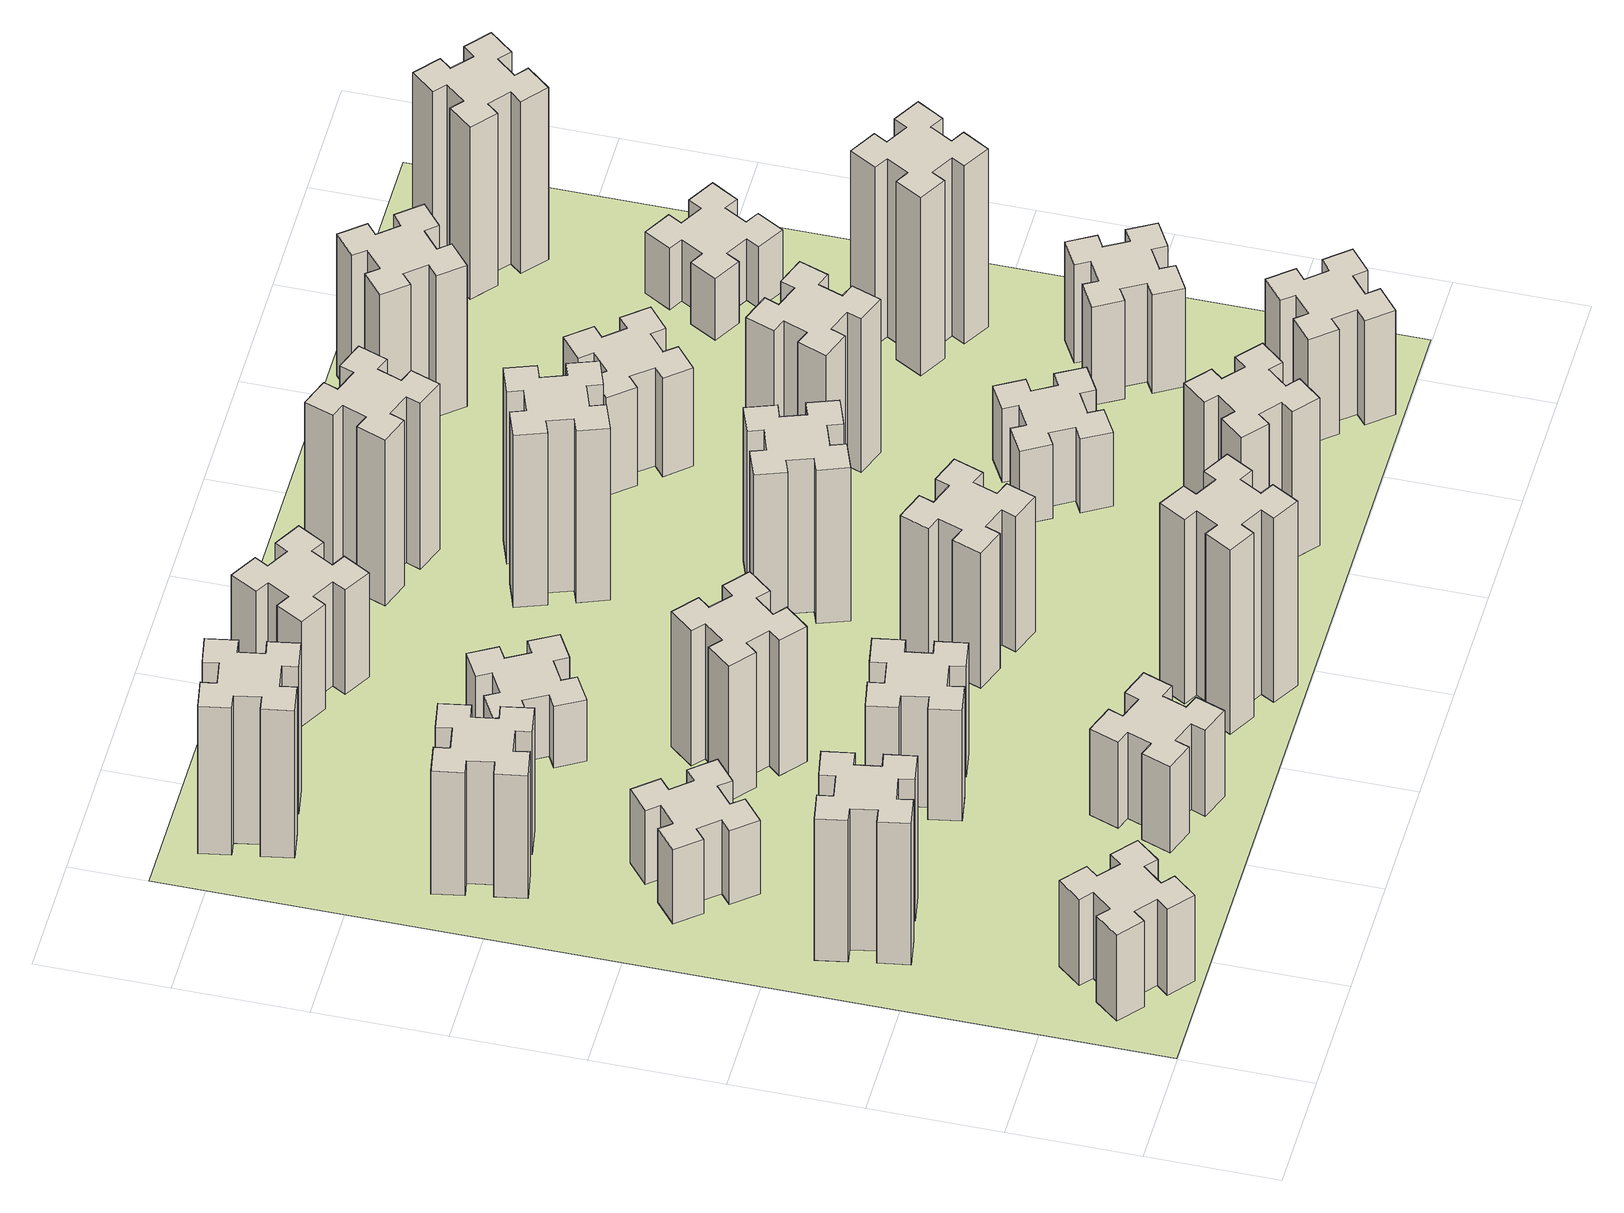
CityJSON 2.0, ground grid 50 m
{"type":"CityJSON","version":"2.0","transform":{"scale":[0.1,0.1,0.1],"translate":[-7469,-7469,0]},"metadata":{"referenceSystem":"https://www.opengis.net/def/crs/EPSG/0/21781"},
"CityObjects":{
"building1":{"type":"Building","attributes":{"class":"1000","function":"1000","usage":"1000","yearOfConstruction":2016,"roofType":"1000","measuredHeight":42,"storeysAboveGround":30,"storeysBelowGround":0},"geometry":[{"type":"Solid","lod":"1","boundaries":[[[[0,1,2,3,4,5,6,7,8,9,10,11,12,13,14,15,16,17,18,19]],[[17,16,20,21]],[[16,15,22,20]],[[15,14,23,22]],[[14,13,24,23]],[[13,12,25,24]],[[12,11,26,25]],[[11,10,27,26]],[[10,9,28,27]],[[9,8,29,28]],[[8,7,30,29]],[[7,6,31,30]],[[6,5,32,31]],[[5,4,33,32]],[[4,3,34,33]],[[3,2,35,34]],[[2,1,36,35]],[[1,0,37,36]],[[0,19,38,37]],[[19,18,39,38]],[[18,17,21,39]],[[24,25,26,27,28,29,30,31,32,33,34,35,36,37,38,39,21,20,22,23]]]]}]},
"building2":{"type":"Building","attributes":{"class":"1000","function":"1000","usage":"1000","yearOfConstruction":2016,"roofType":"1000","measuredHeight":69,"storeysAboveGround":30,"storeysBelowGround":0},"geometry":[{"type":"Solid","lod":"1","boundaries":[[[[40,41,42,43,44,45,46,47,48,49,50,51,52,53,54,55,56,57,58,59]],[[57,56,60,61]],[[56,55,62,60]],[[55,54,63,62]],[[54,53,64,63]],[[53,52,65,64]],[[52,51,66,65]],[[51,50,67,66]],[[50,49,68,67]],[[49,48,69,68]],[[48,47,70,69]],[[47,46,71,70]],[[46,45,72,71]],[[45,44,73,72]],[[44,43,74,73]],[[43,42,75,74]],[[42,41,76,75]],[[41,40,77,76]],[[40,59,78,77]],[[59,58,79,78]],[[58,57,61,79]],[[64,65,66,67,68,69,70,71,72,73,74,75,76,77,78,79,61,60,62,63]]]]}]},
"building3":{"type":"Building","attributes":{"class":"1000","function":"1000","usage":"1000","yearOfConstruction":2016,"roofType":"1000","measuredHeight":36,"storeysAboveGround":30,"storeysBelowGround":0},"geometry":[{"type":"Solid","lod":"1","boundaries":[[[[80,81,82,83,84,85,86,87,88,89,90,91,92,93,94,95,96,97,98,99]],[[97,96,100,101]],[[96,95,102,100]],[[95,94,103,102]],[[94,93,104,103]],[[93,92,105,104]],[[92,91,106,105]],[[91,90,107,106]],[[90,89,108,107]],[[89,88,109,108]],[[88,87,110,109]],[[87,86,111,110]],[[86,85,112,111]],[[85,84,113,112]],[[84,83,114,113]],[[83,82,115,114]],[[82,81,116,115]],[[81,80,117,116]],[[80,99,118,117]],[[99,98,119,118]],[[98,97,101,119]],[[104,105,106,107,108,109,110,111,112,113,114,115,116,117,118,119,101,100,102,103]]]]}]},
"building4":{"type":"Building","attributes":{"class":"1000","function":"1000","usage":"1000","yearOfConstruction":2016,"roofType":"1000","measuredHeight":60,"storeysAboveGround":30,"storeysBelowGround":0},"geometry":[{"type":"Solid","lod":"1","boundaries":[[[[120,121,122,123,124,125,126,127,128,129,130,131,132,133,134,135,136,137,138,139]],[[137,136,140,141]],[[136,135,142,140]],[[135,134,143,142]],[[134,133,144,143]],[[133,132,145,144]],[[132,131,146,145]],[[131,130,147,146]],[[130,129,148,147]],[[129,128,149,148]],[[128,127,150,149]],[[127,126,151,150]],[[126,125,152,151]],[[125,124,153,152]],[[124,123,154,153]],[[123,122,155,154]],[[122,121,156,155]],[[121,120,157,156]],[[120,139,158,157]],[[139,138,159,158]],[[138,137,141,159]],[[144,145,146,147,148,149,150,151,152,153,154,155,156,157,158,159,141,140,142,143]]]]}]},
"building5":{"type":"Building","attributes":{"class":"1000","function":"1000","usage":"1000","yearOfConstruction":2016,"roofType":"1000","measuredHeight":42,"storeysAboveGround":30,"storeysBelowGround":0},"geometry":[{"type":"Solid","lod":"1","boundaries":[[[[160,161,162,163,164,165,166,167,168,169,170,171,172,173,174,175,176,177,178,179]],[[177,176,180,181]],[[176,175,182,180]],[[175,174,183,182]],[[174,173,184,183]],[[173,172,185,184]],[[172,171,186,185]],[[171,170,187,186]],[[170,169,188,187]],[[169,168,189,188]],[[168,167,190,189]],[[167,166,191,190]],[[166,165,192,191]],[[165,164,193,192]],[[164,163,194,193]],[[163,162,195,194]],[[162,161,196,195]],[[161,160,197,196]],[[160,179,198,197]],[[179,178,199,198]],[[178,177,181,199]],[[184,185,186,187,188,189,190,191,192,193,194,195,196,197,198,199,181,180,182,183]]]]}]},
"building6":{"type":"Building","attributes":{"class":"1000","function":"1000","usage":"1000","yearOfConstruction":2016,"roofType":"1000","measuredHeight":72,"storeysAboveGround":30,"storeysBelowGround":0},"geometry":[{"type":"Solid","lod":"1","boundaries":[[[[200,201,202,203,204,205,206,207,208,209,210,211,212,213,214,215,216,217,218,219]],[[217,216,220,221]],[[216,215,222,220]],[[215,214,223,222]],[[214,213,224,223]],[[213,212,225,224]],[[212,211,226,225]],[[211,210,227,226]],[[210,209,228,227]],[[209,208,229,228]],[[208,207,230,229]],[[207,206,231,230]],[[206,205,232,231]],[[205,204,233,232]],[[204,203,234,233]],[[203,202,235,234]],[[202,201,236,235]],[[201,200,237,236]],[[200,219,238,237]],[[219,218,239,238]],[[218,217,221,239]],[[224,225,226,227,228,229,230,231,232,233,234,235,236,237,238,239,221,220,222,223]]]]}]},
"building7":{"type":"Building","attributes":{"class":"1000","function":"1000","usage":"1000","yearOfConstruction":2016,"roofType":"1000","measuredHeight":54,"storeysAboveGround":30,"storeysBelowGround":0},"geometry":[{"type":"Solid","lod":"1","boundaries":[[[[240,241,242,243,244,245,246,247,248,249,250,251,252,253,254,255,256,257,258,259]],[[257,256,260,261]],[[256,255,262,260]],[[255,254,263,262]],[[254,253,264,263]],[[253,252,265,264]],[[252,251,266,265]],[[251,250,267,266]],[[250,249,268,267]],[[249,248,269,268]],[[248,247,270,269]],[[247,246,271,270]],[[246,245,272,271]],[[245,244,273,272]],[[244,243,274,273]],[[243,242,275,274]],[[242,241,276,275]],[[241,240,277,276]],[[240,259,278,277]],[[259,258,279,278]],[[258,257,261,279]],[[264,265,266,267,268,269,270,271,272,273,274,275,276,277,278,279,261,260,262,263]]]]}]},
"building8":{"type":"Building","attributes":{"class":"1000","function":"1000","usage":"1000","yearOfConstruction":2016,"roofType":"1000","measuredHeight":66,"storeysAboveGround":30,"storeysBelowGround":0},"geometry":[{"type":"Solid","lod":"1","boundaries":[[[[280,281,282,283,284,285,286,287,288,289,290,291,292,293,294,295,296,297,298,299]],[[297,296,300,301]],[[296,295,302,300]],[[295,294,303,302]],[[294,293,304,303]],[[293,292,305,304]],[[292,291,306,305]],[[291,290,307,306]],[[290,289,308,307]],[[289,288,309,308]],[[288,287,310,309]],[[287,286,311,310]],[[286,285,312,311]],[[285,284,313,312]],[[284,283,314,313]],[[283,282,315,314]],[[282,281,316,315]],[[281,280,317,316]],[[280,299,318,317]],[[299,298,319,318]],[[298,297,301,319]],[[304,305,306,307,308,309,310,311,312,313,314,315,316,317,318,319,301,300,302,303]]]]}]},
"building9":{"type":"Building","attributes":{"class":"1000","function":"1000","usage":"1000","yearOfConstruction":2016,"roofType":"1000","measuredHeight":30,"storeysAboveGround":30,"storeysBelowGround":0},"geometry":[{"type":"Solid","lod":"1","boundaries":[[[[320,321,322,323,324,325,326,327,328,329,330,331,332,333,334,335,336,337,338,339]],[[337,336,340,341]],[[336,335,342,340]],[[335,334,343,342]],[[334,333,344,343]],[[333,332,345,344]],[[332,331,346,345]],[[331,330,347,346]],[[330,329,348,347]],[[329,328,349,348]],[[328,327,350,349]],[[327,326,351,350]],[[326,325,352,351]],[[325,324,353,352]],[[324,323,354,353]],[[323,322,355,354]],[[322,321,356,355]],[[321,320,357,356]],[[320,339,358,357]],[[339,338,359,358]],[[338,337,341,359]],[[344,345,346,347,348,349,350,351,352,353,354,355,356,357,358,359,341,340,342,343]]]]}]},
"building10":{"type":"Building","attributes":{"class":"1000","function":"1000","usage":"1000","yearOfConstruction":2016,"roofType":"1000","measuredHeight":90,"storeysAboveGround":30,"storeysBelowGround":0},"geometry":[{"type":"Solid","lod":"1","boundaries":[[[[360,361,362,363,364,365,366,367,368,369,370,371,372,373,374,375,376,377,378,379]],[[377,376,380,381]],[[376,375,382,380]],[[375,374,383,382]],[[374,373,384,383]],[[373,372,385,384]],[[372,371,386,385]],[[371,370,387,386]],[[370,369,388,387]],[[369,368,389,388]],[[368,367,390,389]],[[367,366,391,390]],[[366,365,392,391]],[[365,364,393,392]],[[364,363,394,393]],[[363,362,395,394]],[[362,361,396,395]],[[361,360,397,396]],[[360,379,398,397]],[[379,378,399,398]],[[378,377,381,399]],[[384,385,386,387,388,389,390,391,392,393,394,395,396,397,398,399,381,380,382,383]]]]}]},
"building11":{"type":"Building","attributes":{"class":"1000","function":"1000","usage":"1000","yearOfConstruction":2016,"roofType":"1000","measuredHeight":51,"storeysAboveGround":30,"storeysBelowGround":0},"geometry":[{"type":"Solid","lod":"1","boundaries":[[[[400,401,402,403,404,405,406,407,408,409,410,411,412,413,414,415,416,417,418,419]],[[417,416,420,421]],[[416,415,422,420]],[[415,414,423,422]],[[414,413,424,423]],[[413,412,425,424]],[[412,411,426,425]],[[411,410,427,426]],[[410,409,428,427]],[[409,408,429,428]],[[408,407,430,429]],[[407,406,431,430]],[[406,405,432,431]],[[405,404,433,432]],[[404,403,434,433]],[[403,402,435,434]],[[402,401,436,435]],[[401,400,437,436]],[[400,419,438,437]],[[419,418,439,438]],[[418,417,421,439]],[[424,425,426,427,428,429,430,431,432,433,434,435,436,437,438,439,421,420,422,423]]]]}]},
"building12":{"type":"Building","attributes":{"class":"1000","function":"1000","usage":"1000","yearOfConstruction":2016,"roofType":"1000","measuredHeight":66,"storeysAboveGround":30,"storeysBelowGround":0},"geometry":[{"type":"Solid","lod":"1","boundaries":[[[[440,441,442,443,444,445,446,447,448,449,450,451,452,453,454,455,456,457,458,459]],[[457,456,460,461]],[[456,455,462,460]],[[455,454,463,462]],[[454,453,464,463]],[[453,452,465,464]],[[452,451,466,465]],[[451,450,467,466]],[[450,449,468,467]],[[449,448,469,468]],[[448,447,470,469]],[[447,446,471,470]],[[446,445,472,471]],[[445,444,473,472]],[[444,443,474,473]],[[443,442,475,474]],[[442,441,476,475]],[[441,440,477,476]],[[440,459,478,477]],[[459,458,479,478]],[[458,457,461,479]],[[464,465,466,467,468,469,470,471,472,473,474,475,476,477,478,479,461,460,462,463]]]]}]},
"building13":{"type":"Building","attributes":{"class":"1000","function":"1000","usage":"1000","yearOfConstruction":2016,"roofType":"1000","measuredHeight":75,"storeysAboveGround":30,"storeysBelowGround":0},"geometry":[{"type":"Solid","lod":"1","boundaries":[[[[480,481,482,483,484,485,486,487,488,489,490,491,492,493,494,495,496,497,498,499]],[[497,496,500,501]],[[496,495,502,500]],[[495,494,503,502]],[[494,493,504,503]],[[493,492,505,504]],[[492,491,506,505]],[[491,490,507,506]],[[490,489,508,507]],[[489,488,509,508]],[[488,487,510,509]],[[487,486,511,510]],[[486,485,512,511]],[[485,484,513,512]],[[484,483,514,513]],[[483,482,515,514]],[[482,481,516,515]],[[481,480,517,516]],[[480,499,518,517]],[[499,498,519,518]],[[498,497,501,519]],[[504,505,506,507,508,509,510,511,512,513,514,515,516,517,518,519,501,500,502,503]]]]}]},
"building14":{"type":"Building","attributes":{"class":"1000","function":"1000","usage":"1000","yearOfConstruction":2016,"roofType":"1000","measuredHeight":84,"storeysAboveGround":30,"storeysBelowGround":0},"geometry":[{"type":"Solid","lod":"1","boundaries":[[[[520,521,522,523,524,525,526,527,528,529,530,531,532,533,534,535,536,537,538,539]],[[537,536,540,541]],[[536,535,542,540]],[[535,534,543,542]],[[534,533,544,543]],[[533,532,545,544]],[[532,531,546,545]],[[531,530,547,546]],[[530,529,548,547]],[[529,528,549,548]],[[528,527,550,549]],[[527,526,551,550]],[[526,525,552,551]],[[525,524,553,552]],[[524,523,554,553]],[[523,522,555,554]],[[522,521,556,555]],[[521,520,557,556]],[[520,539,558,557]],[[539,538,559,558]],[[538,537,541,559]],[[544,545,546,547,548,549,550,551,552,553,554,555,556,557,558,559,541,540,542,543]]]]}]},
"building15":{"type":"Building","attributes":{"class":"1000","function":"1000","usage":"1000","yearOfConstruction":2016,"roofType":"1000","measuredHeight":72,"storeysAboveGround":30,"storeysBelowGround":0},"geometry":[{"type":"Solid","lod":"1","boundaries":[[[[560,561,562,563,564,565,566,567,568,569,570,571,572,573,574,575,576,577,578,579]],[[577,576,580,581]],[[576,575,582,580]],[[575,574,583,582]],[[574,573,584,583]],[[573,572,585,584]],[[572,571,586,585]],[[571,570,587,586]],[[570,569,588,587]],[[569,568,589,588]],[[568,567,590,589]],[[567,566,591,590]],[[566,565,592,591]],[[565,564,593,592]],[[564,563,594,593]],[[563,562,595,594]],[[562,561,596,595]],[[561,560,597,596]],[[560,579,598,597]],[[579,578,599,598]],[[578,577,581,599]],[[584,585,586,587,588,589,590,591,592,593,594,595,596,597,598,599,581,580,582,583]]]]}]},
"building16":{"type":"Building","attributes":{"class":"1000","function":"1000","usage":"1000","yearOfConstruction":2016,"roofType":"1000","measuredHeight":81,"storeysAboveGround":30,"storeysBelowGround":0},"geometry":[{"type":"Solid","lod":"1","boundaries":[[[[600,601,602,603,604,605,606,607,608,609,610,611,612,613,614,615,616,617,618,619]],[[617,616,620,621]],[[616,615,622,620]],[[615,614,623,622]],[[614,613,624,623]],[[613,612,625,624]],[[612,611,626,625]],[[611,610,627,626]],[[610,609,628,627]],[[609,608,629,628]],[[608,607,630,629]],[[607,606,631,630]],[[606,605,632,631]],[[605,604,633,632]],[[604,603,634,633]],[[603,602,635,634]],[[602,601,636,635]],[[601,600,637,636]],[[600,619,638,637]],[[619,618,639,638]],[[618,617,621,639]],[[624,625,626,627,628,629,630,631,632,633,634,635,636,637,638,639,621,620,622,623]]]]}]},
"building17":{"type":"Building","attributes":{"class":"1000","function":"1000","usage":"1000","yearOfConstruction":2016,"roofType":"1000","measuredHeight":36,"storeysAboveGround":30,"storeysBelowGround":0},"geometry":[{"type":"Solid","lod":"1","boundaries":[[[[640,641,642,643,644,645,646,647,648,649,650,651,652,653,654,655,656,657,658,659]],[[657,656,660,661]],[[656,655,662,660]],[[655,654,663,662]],[[654,653,664,663]],[[653,652,665,664]],[[652,651,666,665]],[[651,650,667,666]],[[650,649,668,667]],[[649,648,669,668]],[[648,647,670,669]],[[647,646,671,670]],[[646,645,672,671]],[[645,644,673,672]],[[644,643,674,673]],[[643,642,675,674]],[[642,641,676,675]],[[641,640,677,676]],[[640,659,678,677]],[[659,658,679,678]],[[658,657,661,679]],[[664,665,666,667,668,669,670,671,672,673,674,675,676,677,678,679,661,660,662,663]]]]}]},
"building18":{"type":"Building","attributes":{"class":"1000","function":"1000","usage":"1000","yearOfConstruction":2016,"roofType":"1000","measuredHeight":75,"storeysAboveGround":30,"storeysBelowGround":0},"geometry":[{"type":"Solid","lod":"1","boundaries":[[[[680,681,682,683,684,685,686,687,688,689,690,691,692,693,694,695,696,697,698,699]],[[697,696,700,701]],[[696,695,702,700]],[[695,694,703,702]],[[694,693,704,703]],[[693,692,705,704]],[[692,691,706,705]],[[691,690,707,706]],[[690,689,708,707]],[[689,688,709,708]],[[688,687,710,709]],[[687,686,711,710]],[[686,685,712,711]],[[685,684,713,712]],[[684,683,714,713]],[[683,682,715,714]],[[682,681,716,715]],[[681,680,717,716]],[[680,699,718,717]],[[699,698,719,718]],[[698,697,701,719]],[[704,705,706,707,708,709,710,711,712,713,714,715,716,717,718,719,701,700,702,703]]]]}]},
"building19":{"type":"Building","attributes":{"class":"1000","function":"1000","usage":"1000","yearOfConstruction":2016,"roofType":"1000","measuredHeight":48,"storeysAboveGround":30,"storeysBelowGround":0},"geometry":[{"type":"Solid","lod":"1","boundaries":[[[[720,721,722,723,724,725,726,727,728,729,730,731,732,733,734,735,736,737,738,739]],[[737,736,740,741]],[[736,735,742,740]],[[735,734,743,742]],[[734,733,744,743]],[[733,732,745,744]],[[732,731,746,745]],[[731,730,747,746]],[[730,729,748,747]],[[729,728,749,748]],[[728,727,750,749]],[[727,726,751,750]],[[726,725,752,751]],[[725,724,753,752]],[[724,723,754,753]],[[723,722,755,754]],[[722,721,756,755]],[[721,720,757,756]],[[720,739,758,757]],[[739,738,759,758]],[[738,737,741,759]],[[744,745,746,747,748,749,750,751,752,753,754,755,756,757,758,759,741,740,742,743]]]]}]},
"building20":{"type":"Building","attributes":{"class":"1000","function":"1000","usage":"1000","yearOfConstruction":2016,"roofType":"1000","measuredHeight":51,"storeysAboveGround":30,"storeysBelowGround":0},"geometry":[{"type":"Solid","lod":"1","boundaries":[[[[760,761,762,763,764,765,766,767,768,769,770,771,772,773,774,775,776,777,778,779]],[[777,776,780,781]],[[776,775,782,780]],[[775,774,783,782]],[[774,773,784,783]],[[773,772,785,784]],[[772,771,786,785]],[[771,770,787,786]],[[770,769,788,787]],[[769,768,789,788]],[[768,767,790,789]],[[767,766,791,790]],[[766,765,792,791]],[[765,764,793,792]],[[764,763,794,793]],[[763,762,795,794]],[[762,761,796,795]],[[761,760,797,796]],[[760,779,798,797]],[[779,778,799,798]],[[778,777,781,799]],[[784,785,786,787,788,789,790,791,792,793,794,795,796,797,798,799,781,780,782,783]]]]}]},
"building21":{"type":"Building","attributes":{"class":"1000","function":"1000","usage":"1000","yearOfConstruction":2016,"roofType":"1000","measuredHeight":69,"storeysAboveGround":30,"storeysBelowGround":0},"geometry":[{"type":"Solid","lod":"1","boundaries":[[[[800,801,802,803,804,805,806,807,808,809,810,811,812,813,814,815,816,817,818,819]],[[817,816,820,821]],[[816,815,822,820]],[[815,814,823,822]],[[814,813,824,823]],[[813,812,825,824]],[[812,811,826,825]],[[811,810,827,826]],[[810,809,828,827]],[[809,808,829,828]],[[808,807,830,829]],[[807,806,831,830]],[[806,805,832,831]],[[805,804,833,832]],[[804,803,834,833]],[[803,802,835,834]],[[802,801,836,835]],[[801,800,837,836]],[[800,819,838,837]],[[819,818,839,838]],[[818,817,821,839]],[[824,825,826,827,828,829,830,831,832,833,834,835,836,837,838,839,821,820,822,823]]]]}]},
"building22":{"type":"Building","attributes":{"class":"1000","function":"1000","usage":"1000","yearOfConstruction":2016,"roofType":"1000","measuredHeight":48,"storeysAboveGround":30,"storeysBelowGround":0},"geometry":[{"type":"Solid","lod":"1","boundaries":[[[[840,841,842,843,844,845,846,847,848,849,850,851,852,853,854,855,856,857,858,859]],[[857,856,860,861]],[[856,855,862,860]],[[855,854,863,862]],[[854,853,864,863]],[[853,852,865,864]],[[852,851,866,865]],[[851,850,867,866]],[[850,849,868,867]],[[849,848,869,868]],[[848,847,870,869]],[[847,846,871,870]],[[846,845,872,871]],[[845,844,873,872]],[[844,843,874,873]],[[843,842,875,874]],[[842,841,876,875]],[[841,840,877,876]],[[840,859,878,877]],[[859,858,879,878]],[[858,857,861,879]],[[864,865,866,867,868,869,870,871,872,873,874,875,876,877,878,879,861,860,862,863]]]]}]},
"building23":{"type":"Building","attributes":{"class":"1000","function":"1000","usage":"1000","yearOfConstruction":2016,"roofType":"1000","measuredHeight":87,"storeysAboveGround":30,"storeysBelowGround":0},"geometry":[{"type":"Solid","lod":"1","boundaries":[[[[880,881,882,883,884,885,886,887,888,889,890,891,892,893,894,895,896,897,898,899]],[[897,896,900,901]],[[896,895,902,900]],[[895,894,903,902]],[[894,893,904,903]],[[893,892,905,904]],[[892,891,906,905]],[[891,890,907,906]],[[890,889,908,907]],[[889,888,909,908]],[[888,887,910,909]],[[887,886,911,910]],[[886,885,912,911]],[[885,884,913,912]],[[884,883,914,913]],[[883,882,915,914]],[[882,881,916,915]],[[881,880,917,916]],[[880,899,918,917]],[[899,898,919,918]],[[898,897,901,919]],[[904,905,906,907,908,909,910,911,912,913,914,915,916,917,918,919,901,900,902,903]]]]}]},
"building24":{"type":"Building","attributes":{"class":"1000","function":"1000","usage":"1000","yearOfConstruction":2016,"roofType":"1000","measuredHeight":30,"storeysAboveGround":30,"storeysBelowGround":0},"geometry":[{"type":"Solid","lod":"1","boundaries":[[[[920,921,922,923,924,925,926,927,928,929,930,931,932,933,934,935,936,937,938,939]],[[937,936,940,941]],[[936,935,942,940]],[[935,934,943,942]],[[934,933,944,943]],[[933,932,945,944]],[[932,931,946,945]],[[931,930,947,946]],[[930,929,948,947]],[[929,928,949,948]],[[928,927,950,949]],[[927,926,951,950]],[[926,925,952,951]],[[925,924,953,952]],[[924,923,954,953]],[[923,922,955,954]],[[922,921,956,955]],[[921,920,957,956]],[[920,939,958,957]],[[939,938,959,958]],[[938,937,941,959]],[[944,945,946,947,948,949,950,951,952,953,954,955,956,957,958,959,941,940,942,943]]]]}]},
"building25":{"type":"Building","attributes":{"class":"1000","function":"1000","usage":"1000","yearOfConstruction":2016,"roofType":"1000","measuredHeight":84,"storeysAboveGround":30,"storeysBelowGround":0},"geometry":[{"type":"Solid","lod":"1","boundaries":[[[[960,961,962,963,964,965,966,967,968,969,970,971,972,973,974,975,976,977,978,979]],[[977,976,980,981]],[[976,975,982,980]],[[975,974,983,982]],[[974,973,984,983]],[[973,972,985,984]],[[972,971,986,985]],[[971,970,987,986]],[[970,969,988,987]],[[969,968,989,988]],[[968,967,990,989]],[[967,966,991,990]],[[966,965,992,991]],[[965,964,993,992]],[[964,963,994,993]],[[963,962,995,994]],[[962,961,996,995]],[[961,960,997,996]],[[960,979,998,997]],[[979,978,999,998]],[[978,977,981,999]],[[984,985,986,987,988,989,990,991,992,993,994,995,996,997,998,999,981,980,982,983]]]]}]},
"landuse1":{"type":"LandUse","attributes":{"name":"plot1","function":"1010"},"geometry":[{"type":"MultiSurface","lod":"1","boundaries":[[[1000,1001,1002,1003]]]}]}
},
"vertices":[
[266,223,0],[343,159,0],[304,113,0],[396,36,0],[473,128,0],[427,166,0],[492,243,0],[538,204,0],[615,296,0],[523,373,0],[484,327,0],[408,392,0],[446,438,0],[354,515,0],[277,423,0],[323,384,0],[259,308,0],[213,346,0],[136,254,0],[228,177,0],[259,308,420],[213,346,420],[323,384,420],[277,423,420],[354,515,420],[446,438,420],[408,392,420],[484,327,420],[523,373,420],[615,296,420],[538,204,420],[492,243,420],[427,166,420],[473,128,420],[396,36,420],[304,113,420],[343,159,420],[266,223,420],[228,177,420],[136,254,420],
[492,1185,0],[475,1284,0],[534,1294,0],[513,1412,0],[395,1391,0],[405,1332,0],[307,1315,0],[297,1374,0],[178,1353,0],[199,1235,0],[258,1245,0],[276,1147,0],[217,1137,0],[237,1018,0],[356,1039,0],[345,1098,0],[444,1116,0],[454,1057,0],[572,1077,0],[551,1196,0],[444,1116,690],[454,1057,690],[345,1098,690],[356,1039,690],[237,1018,690],[217,1137,690],[276,1147,690],[258,1245,690],[199,1235,690],[178,1353,690],[297,1374,690],[307,1315,690],[405,1332,690],[395,1391,690],[513,1412,690],[534,1294,690],[475,1284,690],[492,1185,690],[551,1196,690],[572,1077,690],
[359,1823,0],[423,1746,0],[377,1708,0],[454,1616,0],[546,1693,0],[508,1739,0],[584,1803,0],[623,1757,0],[715,1834,0],[638,1926,0],[592,1888,0],[527,1964,0],[573,2003,0],[496,2095,0],[404,2018,0],[443,1972,0],[366,1907,0],[328,1953,0],[236,1876,0],[313,1784,0],[366,1907,360],[328,1953,360],[443,1972,360],[404,2018,360],[496,2095,360],[573,2003,360],[527,1964,360],[592,1888,360],[638,1926,360],[715,1834,360],[623,1757,360],[584,1803,360],[508,1739,360],[546,1693,360],[454,1616,360],[377,1708,360],[423,1746,360],[359,1823,360],[313,1784,360],[236,1876,360],
[345,2478,0],[444,2496,0],[454,2437,0],[572,2457,0],[551,2576,0],[492,2565,0],[475,2664,0],[534,2674,0],[513,2792,0],[395,2771,0],[405,2712,0],[307,2695,0],[297,2754,0],[178,2733,0],[199,2615,0],[258,2625,0],[276,2527,0],[217,2517,0],[237,2398,0],[356,2419,0],[276,2527,600],[217,2517,600],[258,2625,600],[199,2615,600],[178,2733,600],[297,2754,600],[307,2695,600],[405,2712,600],[395,2771,600],[513,2792,600],[534,2674,600],[475,2664,600],[492,2565,600],[551,2576,600],[572,2457,600],[454,2437,600],[444,2496,600],[345,2478,600],[356,2419,600],[237,2398,600],
[1302,291,0],[1336,385,0],[1392,364,0],[1433,477,0],[1320,518,0],[1300,462,0],[1206,496,0],[1227,552,0],[1114,593,0],[1073,480,0],[1129,460,0],[1095,366,0],[1039,387,0],[997,274,0],[1110,233,0],[1131,289,0],[1225,255,0],[1204,199,0],[1317,157,0],[1358,270,0],[1225,255,420],[1204,199,420],[1131,289,420],[1110,233,420],[997,274,420],[1039,387,420],[1095,366,420],[1129,460,420],[1073,480,420],[1114,593,420],[1227,552,420],[1206,496,420],[1300,462,420],[1320,518,420],[1433,477,420],[1392,364,420],[1336,385,420],[1302,291,420],[1358,270,420],[1317,157,420],
[492,3405,0],[475,3504,0],[534,3514,0],[513,3632,0],[395,3611,0],[405,3552,0],[307,3535,0],[297,3594,0],[178,3573,0],[199,3455,0],[258,3465,0],[276,3367,0],[217,3357,0],[237,3238,0],[356,3259,0],[345,3318,0],[444,3336,0],[454,3277,0],[572,3297,0],[551,3416,0],[444,3336,720],[454,3277,720],[345,3318,720],[356,3259,720],[237,3238,720],[217,3357,720],[276,3367,720],[258,3465,720],[199,3455,720],[178,3573,720],[297,3594,720],[307,3535,720],[405,3552,720],[395,3611,720],[513,3632,720],[534,3514,720],[475,3504,720],[492,3405,720],[551,3416,720],[572,3297,720],
[1232,1185,0],[1215,1284,0],[1274,1294,0],[1253,1412,0],[1135,1391,0],[1145,1332,0],[1047,1315,0],[1037,1374,0],[918,1353,0],[939,1235,0],[998,1245,0],[1016,1147,0],[957,1137,0],[977,1018,0],[1096,1039,0],[1085,1098,0],[1184,1116,0],[1194,1057,0],[1312,1077,0],[1291,1196,0],[1184,1116,540],[1194,1057,540],[1085,1098,540],[1096,1039,540],[977,1018,540],[957,1137,540],[1016,1147,540],[998,1245,540],[939,1235,540],[918,1353,540],[1037,1374,540],[1047,1315,540],[1145,1332,540],[1135,1391,540],[1253,1412,540],[1274,1294,540],[1215,1284,540],[1232,1185,540],[1291,1196,540],[1312,1077,540],
[1167,1746,0],[1232,1823,0],[1278,1784,0],[1355,1876,0],[1263,1953,0],[1224,1907,0],[1148,1972,0],[1186,2018,0],[1094,2095,0],[1017,2003,0],[1063,1964,0],[999,1888,0],[953,1926,0],[876,1834,0],[968,1757,0],[1006,1803,0],[1083,1739,0],[1044,1693,0],[1136,1616,0],[1213,1708,0],[1083,1739,660],[1044,1693,660],[1006,1803,660],[968,1757,660],[876,1834,660],[953,1926,660],[999,1888,660],[1063,1964,660],[1017,2003,660],[1094,2095,660],[1186,2018,660],[1148,1972,660],[1224,1907,660],[1263,1953,660],[1355,1876,660],[1278,1784,660],[1232,1823,660],[1167,1746,660],[1213,1708,660],[1136,1616,660],
[1004,2716,0],[917,2666,0],[887,2718,0],[783,2658,0],[843,2554,0],[895,2584,0],[945,2497,0],[893,2467,0],[953,2363,0],[1057,2423,0],[1027,2475,0],[1114,2525,0],[1144,2473,0],[1248,2533,0],[1188,2637,0],[1136,2607,0],[1086,2694,0],[1138,2724,0],[1078,2828,0],[974,2768,0],[1086,2694,300],[1138,2724,300],[1136,2607,300],[1188,2637,300],[1248,2533,300],[1144,2473,300],[1114,2525,300],[1027,2475,300],[1057,2423,300],[953,2363,300],[893,2467,300],[945,2497,300],[895,2584,300],[843,2554,300],[783,2658,300],[887,2718,300],[917,2666,300],[1004,2716,300],[974,2768,300],[1078,2828,300],
[1757,205,0],[1844,155,0],[1814,103,0],[1918,43,0],[1978,147,0],[1926,177,0],[1976,264,0],[2028,234,0],[2088,338,0],[1984,398,0],[1954,346,0],[1867,396,0],[1897,448,0],[1793,508,0],[1733,404,0],[1785,374,0],[1735,287,0],[1683,317,0],[1623,213,0],[1727,153,0],[1735,287,900],[1683,317,900],[1785,374,900],[1733,404,900],[1793,508,900],[1897,448,900],[1867,396,900],[1954,346,900],[1984,398,900],[2088,338,900],[2028,234,900],[1976,264,900],[1926,177,900],[1978,147,900],[1918,43,900],[1814,103,900],[1844,155,900],[1757,205,900],[1727,153,900],[1623,213,900],
[1017,3365,0],[1104,3315,0],[1074,3263,0],[1178,3203,0],[1238,3307,0],[1186,3337,0],[1236,3424,0],[1288,3394,0],[1348,3498,0],[1244,3558,0],[1214,3506,0],[1127,3556,0],[1157,3608,0],[1053,3668,0],[993,3564,0],[1045,3534,0],[995,3447,0],[943,3477,0],[883,3373,0],[987,3313,0],[995,3447,510],[943,3477,510],[1045,3534,510],[993,3564,510],[1053,3668,510],[1157,3608,510],[1127,3556,510],[1214,3506,510],[1244,3558,510],[1348,3498,510],[1288,3394,510],[1236,3424,510],[1186,3337,510],[1238,3307,510],[1178,3203,510],[1074,3263,510],[1104,3315,510],[1017,3365,510],[987,3313,510],[883,3373,510],
[1940,1302,0],[1846,1336,0],[1867,1392,0],[1754,1433,0],[1713,1320,0],[1769,1300,0],[1735,1206,0],[1679,1227,0],[1637,1114,0],[1750,1073,0],[1771,1129,0],[1865,1095,0],[1844,1039,0],[1957,997,0],[1998,1110,0],[1942,1131,0],[1976,1225,0],[2032,1204,0],[2073,1317,0],[1960,1358,0],[1976,1225,660],[2032,1204,660],[1942,1131,660],[1998,1110,660],[1957,997,660],[1844,1039,660],[1865,1095,660],[1771,1129,660],[1750,1073,660],[1637,1114,660],[1679,1227,660],[1735,1206,660],[1769,1300,660],[1713,1320,660],[1754,1433,660],[1867,1392,660],[1846,1336,660],[1940,1302,660],[1960,1358,660],[2073,1317,660],
[2076,1846,0],[2042,1940,0],[2098,1960,0],[2057,2073,0],[1944,2032,0],[1965,1976,0],[1871,1942,0],[1850,1998,0],[1737,1957,0],[1779,1844,0],[1835,1865,0],[1869,1771,0],[1813,1750,0],[1854,1637,0],[1967,1679,0],[1946,1735,0],[2040,1769,0],[2060,1713,0],[2173,1754,0],[2132,1867,0],[2040,1769,750],[2060,1713,750],[1946,1735,750],[1967,1679,750],[1854,1637,750],[1813,1750,750],[1869,1771,750],[1835,1865,750],[1779,1844,750],[1737,1957,750],[1850,1998,750],[1871,1942,750],[1965,1976,750],[1944,2032,750],[2057,2073,750],[2098,1960,750],[2042,1940,750],[2076,1846,750],[2132,1867,750],[2173,1754,750],
[1976,2686,0],[1942,2780,0],[1998,2800,0],[1957,2913,0],[1844,2872,0],[1865,2816,0],[1771,2782,0],[1750,2838,0],[1637,2797,0],[1679,2684,0],[1735,2705,0],[1769,2611,0],[1713,2590,0],[1754,2477,0],[1867,2519,0],[1846,2575,0],[1940,2609,0],[1960,2553,0],[2073,2594,0],[2032,2707,0],[1940,2609,840],[1960,2553,840],[1846,2575,840],[1867,2519,840],[1754,2477,840],[1713,2590,840],[1769,2611,840],[1735,2705,840],[1679,2684,840],[1637,2797,840],[1750,2838,840],[1771,2782,840],[1865,2816,840],[1844,2872,840],[1957,2913,840],[1998,2800,840],[1942,2780,840],[1976,2686,840],[2032,2707,840],[2073,2594,840],
[2486,323,0],[2563,259,0],[2524,213,0],[2616,136,0],[2693,228,0],[2647,266,0],[2712,343,0],[2758,304,0],[2835,396,0],[2743,473,0],[2704,427,0],[2628,492,0],[2666,538,0],[2574,615,0],[2497,523,0],[2543,484,0],[2479,408,0],[2433,446,0],[2356,354,0],[2448,277,0],[2479,408,720],[2433,446,720],[2543,484,720],[2497,523,720],[2574,615,720],[2666,538,720],[2628,492,720],[2704,427,720],[2743,473,720],[2835,396,720],[2758,304,720],[2712,343,720],[2647,266,720],[2693,228,720],[2616,136,720],[2524,213,720],[2563,259,720],[2486,323,720],[2448,277,720],[2356,354,720],
[1840,3422,0],[1746,3456,0],[1767,3512,0],[1654,3553,0],[1613,3440,0],[1669,3420,0],[1635,3326,0],[1579,3347,0],[1537,3234,0],[1650,3193,0],[1671,3249,0],[1765,3215,0],[1744,3159,0],[1857,3117,0],[1898,3230,0],[1842,3251,0],[1876,3345,0],[1932,3324,0],[1973,3437,0],[1860,3478,0],[1876,3345,810],[1932,3324,810],[1842,3251,810],[1898,3230,810],[1857,3117,810],[1744,3159,810],[1765,3215,810],[1671,3249,810],[1650,3193,810],[1537,3234,810],[1579,3347,810],[1635,3326,810],[1669,3420,810],[1613,3440,810],[1654,3553,810],[1767,3512,810],[1746,3456,810],[1840,3422,810],[1860,3478,810],[1973,3437,810],
[2575,1104,0],[2625,1017,0],[2573,987,0],[2633,883,0],[2737,943,0],[2707,995,0],[2794,1045,0],[2824,993,0],[2928,1053,0],[2868,1157,0],[2816,1127,0],[2766,1214,0],[2818,1244,0],[2758,1348,0],[2654,1288,0],[2684,1236,0],[2597,1186,0],[2567,1238,0],[2463,1178,0],[2523,1074,0],[2597,1186,360],[2567,1238,360],[2684,1236,360],[2654,1288,360],[2758,1348,360],[2818,1244,360],[2766,1214,360],[2816,1127,360],[2868,1157,360],[2928,1053,360],[2824,993,360],[2794,1045,360],[2707,995,360],[2737,943,360],[2633,883,360],[2573,987,360],[2625,1017,360],[2575,1104,360],[2523,1074,360],[2463,1178,360],
[2680,2042,0],[2586,2076,0],[2607,2132,0],[2494,2173,0],[2453,2060,0],[2509,2040,0],[2475,1946,0],[2419,1967,0],[2377,1854,0],[2490,1813,0],[2511,1869,0],[2605,1835,0],[2584,1779,0],[2697,1737,0],[2738,1850,0],[2682,1871,0],[2716,1965,0],[2772,1944,0],[2813,2057,0],[2700,2098,0],[2716,1965,750],[2772,1944,750],[2682,1871,750],[2738,1850,750],[2697,1737,750],[2584,1779,750],[2605,1835,750],[2511,1869,750],[2490,1813,750],[2377,1854,750],[2419,1967,750],[2475,1946,750],[2509,2040,750],[2453,2060,750],[2494,2173,750],[2607,2132,750],[2586,2076,750],[2680,2042,750],[2700,2098,750],[2813,2057,750],
[2379,2563,0],[2443,2486,0],[2397,2448,0],[2474,2356,0],[2566,2433,0],[2528,2479,0],[2604,2543,0],[2643,2497,0],[2735,2574,0],[2658,2666,0],[2612,2628,0],[2547,2704,0],[2593,2743,0],[2516,2835,0],[2424,2758,0],[2463,2712,0],[2386,2647,0],[2348,2693,0],[2256,2616,0],[2333,2524,0],[2386,2647,480],[2348,2693,480],[2463,2712,480],[2424,2758,480],[2516,2835,480],[2593,2743,480],[2547,2704,480],[2612,2628,480],[2658,2666,480],[2735,2574,480],[2643,2497,480],[2604,2543,480],[2528,2479,480],[2566,2433,480],[2474,2356,480],[2397,2448,480],[2443,2486,480],[2379,2563,480],[2333,2524,480],[2256,2616,480],
[3368,159,0],[3444,223,0],[3483,177,0],[3575,254,0],[3498,346,0],[3452,308,0],[3387,384,0],[3433,423,0],[3356,515,0],[3264,438,0],[3303,392,0],[3226,327,0],[3188,373,0],[3096,296,0],[3173,204,0],[3219,243,0],[3283,166,0],[3237,128,0],[3314,36,0],[3406,113,0],[3283,166,510],[3237,128,510],[3219,243,510],[3173,204,510],[3096,296,510],[3188,373,510],[3226,327,510],[3303,392,510],[3264,438,510],[3356,515,510],[3433,423,510],[3387,384,510],[3452,308,510],[3498,346,510],[3575,254,510],[3483,177,510],[3444,223,510],[3368,159,510],[3406,113,510],[3314,36,510],
[2628,3319,0],[2704,3383,0],[2743,3337,0],[2835,3414,0],[2758,3506,0],[2712,3468,0],[2647,3544,0],[2693,3583,0],[2616,3675,0],[2524,3598,0],[2563,3552,0],[2486,3487,0],[2448,3533,0],[2356,3456,0],[2433,3364,0],[2479,3403,0],[2543,3326,0],[2497,3288,0],[2574,3196,0],[2666,3273,0],[2543,3326,690],[2497,3288,690],[2479,3403,690],[2433,3364,690],[2356,3456,690],[2448,3533,690],[2486,3487,690],[2563,3552,690],[2524,3598,690],[2616,3675,690],[2693,3583,690],[2647,3544,690],[2712,3468,690],[2758,3506,690],[2835,3414,690],[2743,3337,690],[2704,3383,690],[2628,3319,690],[2666,3273,690],[2574,3196,690],
[3456,1027,0],[3406,1114,0],[3458,1144,0],[3398,1248,0],[3294,1188,0],[3324,1136,0],[3237,1086,0],[3207,1138,0],[3103,1078,0],[3163,974,0],[3215,1004,0],[3265,917,0],[3213,887,0],[3273,783,0],[3377,843,0],[3347,895,0],[3434,945,0],[3464,893,0],[3568,953,0],[3508,1057,0],[3434,945,480],[3464,893,480],[3347,895,480],[3377,843,480],[3273,783,480],[3213,887,480],[3265,917,480],[3215,1004,480],[3163,974,480],[3103,1078,480],[3207,1138,480],[3237,1086,480],[3324,1136,480],[3294,1188,480],[3398,1248,480],[3458,1144,480],[3406,1114,480],[3456,1027,480],[3508,1057,480],[3568,953,480],
[3406,1657,0],[3456,1744,0],[3508,1714,0],[3568,1818,0],[3464,1878,0],[3434,1826,0],[3347,1876,0],[3377,1928,0],[3273,1988,0],[3213,1884,0],[3265,1854,0],[3215,1767,0],[3163,1797,0],[3103,1693,0],[3207,1633,0],[3237,1685,0],[3324,1635,0],[3294,1583,0],[3398,1523,0],[3458,1627,0],[3324,1635,870],[3294,1583,870],[3237,1685,870],[3207,1633,870],[3103,1693,870],[3163,1797,870],[3215,1767,870],[3265,1854,870],[3213,1884,870],[3273,1988,870],[3377,1928,870],[3347,1876,870],[3434,1826,870],[3464,1878,870],[3568,1818,870],[3508,1714,870],[3456,1744,870],[3406,1657,870],[3458,1627,870],[3398,1523,870],
[3237,2425,0],[3324,2375,0],[3294,2323,0],[3398,2263,0],[3458,2367,0],[3406,2397,0],[3456,2484,0],[3508,2454,0],[3568,2558,0],[3464,2618,0],[3434,2566,0],[3347,2616,0],[3377,2668,0],[3273,2728,0],[3213,2624,0],[3265,2594,0],[3215,2507,0],[3163,2537,0],[3103,2433,0],[3207,2373,0],[3215,2507,300],[3163,2537,300],[3265,2594,300],[3213,2624,300],[3273,2728,300],[3377,2668,300],[3347,2616,300],[3434,2566,300],[3464,2618,300],[3568,2558,300],[3508,2454,300],[3456,2484,300],[3406,2397,300],[3458,2367,300],[3398,2263,300],[3294,2323,300],[3324,2375,300],[3237,2425,300],[3207,2373,300],[3103,2433,300],
[3387,3226,0],[3452,3303,0],[3498,3264,0],[3575,3356,0],[3483,3433,0],[3444,3387,0],[3368,3452,0],[3406,3498,0],[3314,3575,0],[3237,3483,0],[3283,3444,0],[3219,3368,0],[3173,3406,0],[3096,3314,0],[3188,3237,0],[3226,3283,0],[3303,3219,0],[3264,3173,0],[3356,3096,0],[3433,3188,0],[3303,3219,840],[3264,3173,840],[3226,3283,840],[3188,3237,840],[3096,3314,840],[3173,3406,840],[3219,3368,840],[3283,3444,840],[3237,3483,840],[3314,3575,840],[3406,3498,840],[3368,3452,840],[3444,3387,840],[3483,3433,840],[3575,3356,840],[3498,3264,840],[3452,3303,840],[3387,3226,840],[3433,3188,840],[3356,3096,840],
[5,3705,0],[3705,3705,0],[3705,5,0],[5,5,0]
]}
